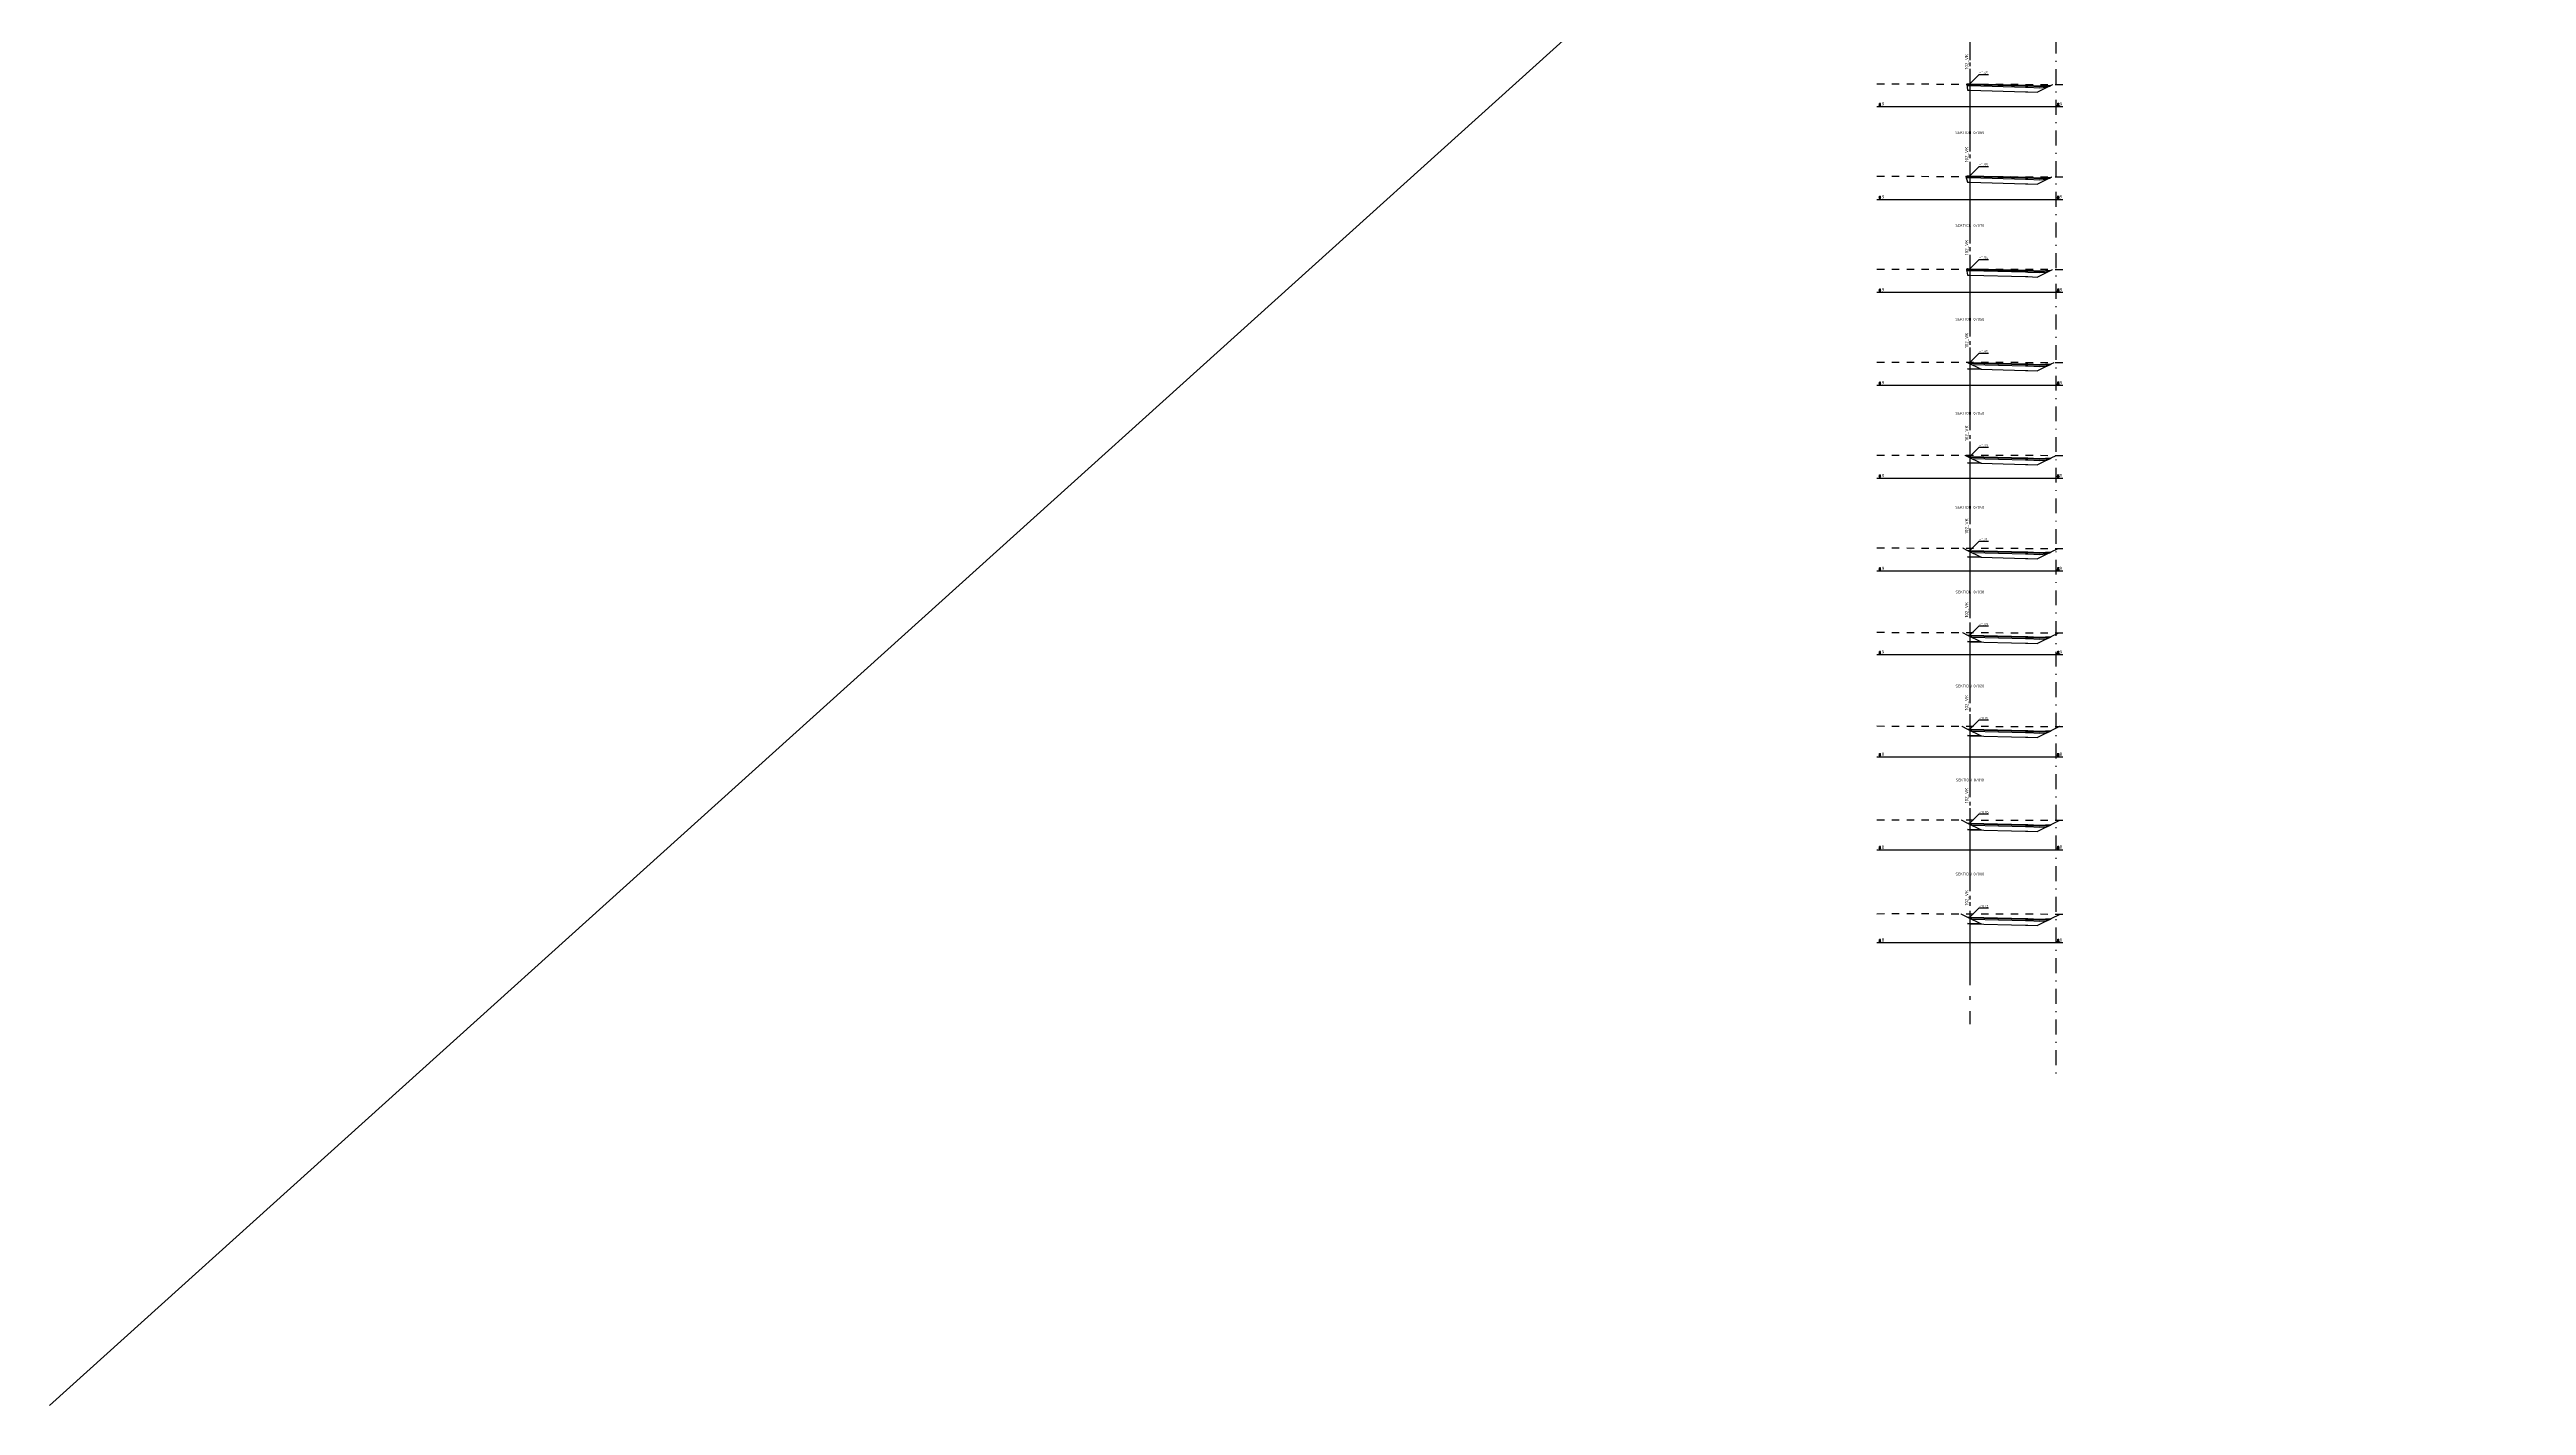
# Model space of a CAD drawing. Header units: metres. Extents: x 117388 to 123031, y 6148214 to 6150604.
# Drawn here: x 117494.4 to 117761, y 6149401.9 to 6149547.9 of the extents above; entities that cross this region are included whole.
import ezdxf
from ezdxf.enums import TextEntityAlignment as Align

# ---------------------------------------------------------------- set-up
doc = ezdxf.new("R2010")
doc.units = ezdxf.units.M
doc.header["$LTSCALE"] = 0.4
for name, pattern in [('AA_DASHED_2', [4, 2, -2]), ('CENTRUMLINJE', [27, 20, -3, 1, -3]), ('DASHDOT', [8, 4, -2, 0, -2])]:
    doc.linetypes.add(name, pattern=pattern)
for name, color, linetype in [('05_FASTIGHGR', 7, 'DASHDOT'), ('M-312A', 3, 'CONTINUOUS'), ('M-37-CL', 1, 'CENTRUMLINJE'), ('M-37-CL_Txt', 1, 'CONTINUOUS'), ('M-37-Mark', 9, 'AA_DASHED_2'), ('M-37-OB_B1', 4, 'CONTINUOUS'), ('M-37-OB_B2', 4, 'CONTINUOUS'), ('M-37-OB_Bi1', 4, 'CONTINUOUS'), ('M-37-OB_Bi2', 4, 'CONTINUOUS'), ('M-37-OB_F1', 4, 'CONTINUOUS'), ('M-37-OB_F2', 4, 'CONTINUOUS'), ('M-37-Profilhojd', 3, 'CONTINUOUS'), ('M-37-Refhojd_Lin', 1, 'CONTINUOUS'), ('M-37-Refhojd_Txt', 1, 'CONTINUOUS'), ('M-37-SektNr', 3, 'CONTINUOUS'), ('M-37-Vag-Overyta', 3, 'CONTINUOUS'), ('M-37-Vag-Slitlager', 4, 'CONTINUOUS'), ('Road_LayerForCsGenerator', 7, 'CONTINUOUS'), ('T19202X', 7, 'CONTINUOUS')]:
    doc.layers.add(name, color=color, linetype=linetype)
doc.layers.add('Non-PlotDot', color=7, linetype='CONTINUOUS', plot=False)
doc.styles.add('P_ISO_25', font='ISO', dxfattribs={"height": 2.5})
doc.styles.add('P_ISO_30', font='ISO', dxfattribs={"height": 3})

msp = doc.modelspace()

# ---------------------------------------------------------------- linework, layer by layer
at = {"layer": '05_FASTIGHGR'}
msp.add_line((117710.367, 6149816.348), (117710.367, 6149437.147), dxfattribs=at)
at = {"layer": 'M-312A', "flags": 128}
msp.add_lwpolyline([(118133.929, 6149978.568), (117494.355, 6149401.904)], dxfattribs=at)
at = {"layer": 'M-37-CL'}
for p, q in [((117701.117, 6149565.53), (117701.117, 6149542.53)), ((117701.117, 6149555.68), (117701.117, 6149532.68)), ((117701.117, 6149545.778), (117701.117, 6149522.778)), ((117701.117, 6149535.776), (117701.117, 6149512.776)), ((117701.117, 6149525.68), (117701.117, 6149502.68)), ((117701.117, 6149515.56), (117701.117, 6149492.56)), ((117701.117, 6149505.441), (117701.117, 6149482.441)), ((117701.117, 6149496.322), (117701.117, 6149473.322)), ((117701.117, 6149486.203), (117701.117, 6149463.203)), ((117701.117, 6149476.083), (117701.117, 6149453.083)), ((117701.117, 6149465.964), (117701.117, 6149442.964))]:
    msp.add_line(p, q, dxfattribs=at)
at = {"layer": 'M-37-Mark', "flags": 128}
for points in [[(117691.117, 6149544.18), (117701.117, 6149544.143), (117711.117, 6149544.106)], [(117691.117, 6149534.234), (117691.992, 6149534.234), (117701.117, 6149534.2), (117711.032, 6149534.164), (117711.117, 6149534.163)], [(117691.117, 6149524.222), (117701.117, 6149524.223), (117707.967, 6149524.223), (117708.942, 6149524.221), (117710.438, 6149524.196), (117711.117, 6149524.186)], [(117691.117, 6149514.215), (117700.923, 6149514.211), (117701.117, 6149514.211), (117711.117, 6149514.184)], [(117691.117, 6149504.215), (117701.117, 6149504.204), (117703.428, 6149504.201), (117711.117, 6149504.178)], [(117691.117, 6149494.214), (117693.306, 6149494.212), (117701.117, 6149494.189), (117708.466, 6149494.167), (117711.117, 6149494.159)], [(117691.117, 6149485.133), (117701.117, 6149485.104), (117702.275, 6149485.1), (117711.117, 6149485.073)], [(117691.117, 6149475.048), (117696.084, 6149475.033), (117701.117, 6149475.018), (117711.117, 6149474.987)], [(117691.117, 6149464.962), (117701.117, 6149464.931), (117711.117, 6149464.9)], [(117691.117, 6149454.837), (117692.743, 6149454.859), (117701.117, 6149454.833), (117710.863, 6149454.803), (117711.117, 6149454.806)]]:
    msp.add_lwpolyline(points, dxfattribs=at)
at = {"layer": 'M-37-OB_B1', "flags": 128}
for points in [[(117700.782, 6149544.144), (117700.786, 6149544.113), (117700.867, 6149544.111), (117701.117, 6149544.105), (117707.117, 6149543.955), (117707.367, 6149543.949), (117708.617, 6149543.886), (117709.7, 6149543.941), (117709.867, 6149544.024)], [(117700.724, 6149534.213), (117700.867, 6149534.209), (117701.117, 6149534.203), (117707.117, 6149534.053), (117707.367, 6149534.047), (117708.617, 6149533.984), (117709.7, 6149534.039), (117709.867, 6149534.122)], [(117700.748, 6149524.223), (117700.75, 6149524.21), (117700.867, 6149524.207), (117701.117, 6149524.201), (117707.117, 6149524.051), (117707.367, 6149524.045), (117708.617, 6149523.982), (117709.7, 6149524.037), (117709.867, 6149524.12)], [(117700.867, 6149514.186), (117701.025, 6149514.107), (117701.117, 6149514.105), (117707.117, 6149513.955), (117707.367, 6149513.948), (117708.617, 6149513.886), (117709.7, 6149513.94), (117709.867, 6149514.023)], [(117700.867, 6149504.067), (117701.025, 6149503.988), (117701.117, 6149503.985), (117707.117, 6149503.835), (117707.367, 6149503.829), (117708.617, 6149503.767), (117709.7, 6149503.821), (117709.867, 6149503.904)], [(117700.867, 6149493.947), (117701.025, 6149493.868), (117701.117, 6149493.866), (117707.117, 6149493.716), (117707.367, 6149493.71), (117708.617, 6149493.647), (117709.7, 6149493.702), (117709.867, 6149493.785)], [(117700.867, 6149484.828), (117701.025, 6149484.749), (117701.117, 6149484.747), (117707.117, 6149484.597), (117707.367, 6149484.591), (117708.617, 6149484.528), (117709.7, 6149484.582), (117709.867, 6149484.666)], [(117700.867, 6149474.709), (117701.025, 6149474.63), (117701.117, 6149474.628), (117707.117, 6149474.478), (117707.367, 6149474.471), (117708.617, 6149474.409), (117709.7, 6149474.463), (117709.867, 6149474.546)], [(117700.867, 6149464.59), (117701.025, 6149464.511), (117701.117, 6149464.508), (117707.117, 6149464.358), (117707.367, 6149464.352), (117708.617, 6149464.29), (117709.7, 6149464.344), (117709.867, 6149464.427)], [(117700.867, 6149454.47), (117701.025, 6149454.391), (117701.117, 6149454.389), (117707.117, 6149454.239), (117707.367, 6149454.233), (117708.617, 6149454.17), (117709.7, 6149454.224), (117709.867, 6149454.308)]]:
    msp.add_lwpolyline(points, dxfattribs=at)
at = {"layer": 'M-37-OB_B2', "flags": 128}
for points in [[(117700.782, 6149544.144), (117700.802, 6149543.988), (117700.867, 6149543.986), (117701.117, 6149543.98), (117707.117, 6149543.83), (117707.367, 6149543.824), (117708.617, 6149543.761), (117709.422, 6149543.802), (117709.867, 6149544.024)], [(117700.701, 6149534.201), (117700.731, 6149534.088), (117700.867, 6149534.084), (117701.117, 6149534.078), (117707.117, 6149533.928), (117707.367, 6149533.922), (117708.617, 6149533.859), (117709.422, 6149533.9), (117709.867, 6149534.122)], [(117700.748, 6149524.223), (117700.773, 6149524.085), (117700.867, 6149524.082), (117701.117, 6149524.076), (117707.117, 6149523.926), (117707.367, 6149523.92), (117708.617, 6149523.857), (117709.422, 6149523.898), (117709.867, 6149524.12)], [(117700.867, 6149514.186), (117701.288, 6149513.975), (117707.117, 6149513.83), (117707.367, 6149513.823), (117708.617, 6149513.761), (117709.422, 6149513.801), (117709.867, 6149514.023)], [(117700.867, 6149504.067), (117701.288, 6149503.856), (117707.117, 6149503.71), (117707.367, 6149503.704), (117708.617, 6149503.642), (117709.422, 6149503.682), (117709.867, 6149503.904)], [(117700.867, 6149493.947), (117701.288, 6149493.737), (117707.117, 6149493.591), (117707.367, 6149493.585), (117708.617, 6149493.522), (117709.422, 6149493.563), (117709.867, 6149493.785)], [(117700.867, 6149484.828), (117701.288, 6149484.618), (117707.117, 6149484.472), (117707.367, 6149484.466), (117708.617, 6149484.403), (117709.422, 6149484.443), (117709.867, 6149484.666)], [(117700.867, 6149474.709), (117701.288, 6149474.498), (117707.117, 6149474.353), (117707.367, 6149474.346), (117708.617, 6149474.284), (117709.422, 6149474.324), (117709.867, 6149474.546)], [(117700.867, 6149464.59), (117701.288, 6149464.379), (117707.117, 6149464.233), (117707.367, 6149464.227), (117708.617, 6149464.165), (117709.422, 6149464.205), (117709.867, 6149464.427)], [(117700.867, 6149454.47), (117701.288, 6149454.26), (117707.117, 6149454.114), (117707.367, 6149454.108), (117708.617, 6149454.045), (117709.422, 6149454.086), (117709.867, 6149454.308)]]:
    msp.add_lwpolyline(points, dxfattribs=at)
at = {"layer": 'M-37-OB_Bi1', "flags": 128}
for points in [[(117701.117, 6149544.18), (117701.117, 6149544.105), (117707.117, 6149543.955), (117707.117, 6149544.03), (117707.367, 6149544.024), (117708.617, 6149543.961), (117709.867, 6149544.024)], [(117701.117, 6149534.278), (117701.117, 6149534.203), (117707.117, 6149534.053), (117707.117, 6149534.128), (117707.367, 6149534.122), (117708.617, 6149534.059), (117709.867, 6149534.122)], [(117701.117, 6149524.276), (117701.117, 6149524.201), (117707.117, 6149524.051), (117707.117, 6149524.126), (117707.367, 6149524.12), (117708.617, 6149524.057), (117709.867, 6149524.12)], [(117701.117, 6149514.18), (117701.117, 6149514.105), (117707.117, 6149513.955), (117707.117, 6149514.03), (117707.367, 6149514.023), (117708.617, 6149513.961), (117709.867, 6149514.023)], [(117701.117, 6149504.06), (117701.117, 6149503.985), (117707.117, 6149503.835), (117707.117, 6149503.91), (117707.367, 6149503.904), (117708.617, 6149503.842), (117709.867, 6149503.904)], [(117701.117, 6149493.941), (117701.117, 6149493.866), (117707.117, 6149493.716), (117707.117, 6149493.791), (117707.367, 6149493.785), (117708.617, 6149493.722), (117709.867, 6149493.785)], [(117701.117, 6149484.822), (117701.117, 6149484.747), (117707.117, 6149484.597), (117707.117, 6149484.672), (117707.367, 6149484.666), (117708.617, 6149484.603), (117709.867, 6149484.666)], [(117701.117, 6149474.703), (117701.117, 6149474.628), (117707.117, 6149474.478), (117707.117, 6149474.553), (117707.367, 6149474.546), (117708.617, 6149474.484), (117709.867, 6149474.546)], [(117701.117, 6149464.583), (117701.117, 6149464.508), (117707.117, 6149464.358), (117707.117, 6149464.433), (117707.367, 6149464.427), (117708.617, 6149464.365), (117709.867, 6149464.427)], [(117701.117, 6149454.464), (117701.117, 6149454.389), (117707.117, 6149454.239), (117707.117, 6149454.314), (117707.367, 6149454.308), (117708.617, 6149454.245), (117709.867, 6149454.308)]]:
    msp.add_lwpolyline(points, dxfattribs=at)
at = {"layer": 'M-37-OB_Bi2', "flags": 128}
for points in [[(117701.117, 6149544.18), (117701.117, 6149544.105), (117707.117, 6149543.955), (117707.117, 6149544.03), (117707.367, 6149544.024), (117708.617, 6149543.961), (117709.867, 6149544.024)], [(117701.117, 6149534.278), (117701.117, 6149534.203), (117707.117, 6149534.053), (117707.117, 6149534.128), (117707.367, 6149534.122), (117708.617, 6149534.059), (117709.867, 6149534.122)], [(117701.117, 6149524.276), (117701.117, 6149524.201), (117707.117, 6149524.051), (117707.117, 6149524.126), (117707.367, 6149524.12), (117708.617, 6149524.057), (117709.867, 6149524.12)], [(117701.117, 6149514.18), (117701.117, 6149514.105), (117707.117, 6149513.955), (117707.117, 6149514.03), (117707.367, 6149514.023), (117708.617, 6149513.961), (117709.867, 6149514.023)], [(117701.117, 6149504.06), (117701.117, 6149503.985), (117707.117, 6149503.835), (117707.117, 6149503.91), (117707.367, 6149503.904), (117708.617, 6149503.842), (117709.867, 6149503.904)], [(117701.117, 6149493.941), (117701.117, 6149493.866), (117707.117, 6149493.716), (117707.117, 6149493.791), (117707.367, 6149493.785), (117708.617, 6149493.722), (117709.867, 6149493.785)], [(117701.117, 6149484.822), (117701.117, 6149484.747), (117707.117, 6149484.597), (117707.117, 6149484.672), (117707.367, 6149484.666), (117708.617, 6149484.603), (117709.867, 6149484.666)], [(117701.117, 6149474.703), (117701.117, 6149474.628), (117707.117, 6149474.478), (117707.117, 6149474.553), (117707.367, 6149474.546), (117708.617, 6149474.484), (117709.867, 6149474.546)], [(117701.117, 6149464.583), (117701.117, 6149464.508), (117707.117, 6149464.358), (117707.117, 6149464.433), (117707.367, 6149464.427), (117708.617, 6149464.365), (117709.867, 6149464.427)], [(117701.117, 6149454.464), (117701.117, 6149454.389), (117707.117, 6149454.239), (117707.117, 6149454.314), (117707.367, 6149454.308), (117708.617, 6149454.245), (117709.867, 6149454.308)]]:
    msp.add_lwpolyline(points, dxfattribs=at)
at = {"layer": 'M-37-OB_F1', "flags": 128}
for points in [[(117700.782, 6149544.144), (117700.867, 6149543.486), (117701.117, 6149543.48), (117707.117, 6149543.33), (117707.367, 6149543.324), (117708.367, 6149543.274), (117709.867, 6149544.024)], [(117700.701, 6149534.201), (117700.867, 6149533.584), (117701.117, 6149533.578), (117707.117, 6149533.428), (117707.367, 6149533.422), (117708.367, 6149533.372), (117709.867, 6149534.122)], [(117700.748, 6149524.223), (117700.867, 6149523.582), (117701.117, 6149523.576), (117707.117, 6149523.426), (117707.367, 6149523.42), (117708.367, 6149523.37), (117709.867, 6149524.12)], [(117700.867, 6149514.186), (117702.34, 6149513.449), (117700.867, 6149513.486), (117701.117, 6149513.48), (117707.117, 6149513.33), (117707.367, 6149513.323), (117708.367, 6149513.273), (117709.867, 6149514.023)], [(117700.867, 6149504.067), (117702.34, 6149503.33), (117700.867, 6149503.367), (117701.117, 6149503.36), (117707.117, 6149503.21), (117707.367, 6149503.204), (117708.367, 6149503.154), (117709.867, 6149503.904)], [(117700.867, 6149493.947), (117702.34, 6149493.211), (117700.867, 6149493.247), (117701.117, 6149493.241), (117707.117, 6149493.091), (117707.367, 6149493.085), (117708.367, 6149493.035), (117709.867, 6149493.785)], [(117700.867, 6149484.828), (117702.34, 6149484.091), (117700.867, 6149484.128), (117701.117, 6149484.122), (117707.117, 6149483.972), (117707.367, 6149483.966), (117708.367, 6149483.916), (117709.867, 6149484.666)], [(117700.867, 6149474.709), (117702.34, 6149473.972), (117700.867, 6149474.009), (117701.117, 6149474.003), (117707.117, 6149473.853), (117707.367, 6149473.846), (117708.367, 6149473.796), (117709.867, 6149474.546)], [(117700.867, 6149464.59), (117702.34, 6149463.853), (117700.867, 6149463.89), (117701.117, 6149463.883), (117707.117, 6149463.733), (117707.367, 6149463.727), (117708.367, 6149463.677), (117709.867, 6149464.427)], [(117700.867, 6149454.47), (117702.34, 6149453.733), (117700.867, 6149453.77), (117701.117, 6149453.764), (117707.117, 6149453.614), (117707.367, 6149453.608), (117708.367, 6149453.558), (117709.867, 6149454.308)]]:
    msp.add_lwpolyline(points, dxfattribs=at)
at = {"layer": 'M-37-OB_F2', "flags": 128}
for points in [[(117700.782, 6149544.144), (117700.867, 6149543.486), (117701.117, 6149543.48), (117707.117, 6149543.33), (117707.367, 6149543.324), (117708.367, 6149543.274), (117709.867, 6149544.024)], [(117700.701, 6149534.201), (117700.867, 6149533.584), (117701.117, 6149533.578), (117707.117, 6149533.428), (117707.367, 6149533.422), (117708.367, 6149533.372), (117709.867, 6149534.122)], [(117700.748, 6149524.223), (117700.867, 6149523.582), (117701.117, 6149523.576), (117707.117, 6149523.426), (117707.367, 6149523.42), (117708.367, 6149523.37), (117709.867, 6149524.12)], [(117700.867, 6149514.186), (117702.34, 6149513.449), (117700.867, 6149513.486), (117701.117, 6149513.48), (117707.117, 6149513.33), (117707.367, 6149513.323), (117708.367, 6149513.273), (117709.867, 6149514.023)], [(117700.867, 6149504.067), (117702.34, 6149503.33), (117700.867, 6149503.367), (117701.117, 6149503.36), (117707.117, 6149503.21), (117707.367, 6149503.204), (117708.367, 6149503.154), (117709.867, 6149503.904)], [(117700.867, 6149493.947), (117702.34, 6149493.211), (117700.867, 6149493.247), (117701.117, 6149493.241), (117707.117, 6149493.091), (117707.367, 6149493.085), (117708.367, 6149493.035), (117709.867, 6149493.785)], [(117700.867, 6149484.828), (117702.34, 6149484.091), (117700.867, 6149484.128), (117701.117, 6149484.122), (117707.117, 6149483.972), (117707.367, 6149483.966), (117708.367, 6149483.916), (117709.867, 6149484.666)], [(117700.867, 6149474.709), (117702.34, 6149473.972), (117700.867, 6149474.009), (117701.117, 6149474.003), (117707.117, 6149473.853), (117707.367, 6149473.846), (117708.367, 6149473.796), (117709.867, 6149474.546)], [(117700.867, 6149464.59), (117702.34, 6149463.853), (117700.867, 6149463.89), (117701.117, 6149463.883), (117707.117, 6149463.733), (117707.367, 6149463.727), (117708.367, 6149463.677), (117709.867, 6149464.427)], [(117700.867, 6149454.47), (117702.34, 6149453.733), (117700.867, 6149453.77), (117701.117, 6149453.764), (117707.117, 6149453.614), (117707.367, 6149453.608), (117708.367, 6149453.558), (117709.867, 6149454.308)]]:
    msp.add_lwpolyline(points, dxfattribs=at)
at = {"layer": 'M-37-Profilhojd', "color": 1}
for points in [[(117701.117, 6149544.18), (117702.117, 6149545.18), (117703.117, 6149545.18)], [(117701.117, 6149534.278), (117702.117, 6149535.278), (117703.117, 6149535.278)], [(117701.117, 6149524.276), (117702.117, 6149525.276), (117703.117, 6149525.276)], [(117701.117, 6149514.18), (117702.117, 6149515.18), (117703.117, 6149515.18)], [(117701.117, 6149504.06), (117702.117, 6149505.06), (117703.117, 6149505.06)], [(117701.117, 6149493.941), (117702.117, 6149494.941), (117703.117, 6149494.941)], [(117701.117, 6149484.822), (117702.117, 6149485.822), (117703.117, 6149485.822)], [(117701.117, 6149474.703), (117702.117, 6149475.703), (117703.117, 6149475.703)], [(117701.117, 6149464.583), (117702.117, 6149465.583), (117703.117, 6149465.583)], [(117701.117, 6149454.464), (117702.117, 6149455.464), (117703.117, 6149455.464)]]:
    msp.add_lwpolyline(points, dxfattribs=at)
at = {"layer": 'M-37-Refhojd_Lin'}
for p, q in [((117691.117, 6149541.733), (117711.117, 6149541.733)), ((117691.317, 6149542.033), (117691.517, 6149542.033)), ((117710.717, 6149542.033), (117710.517, 6149542.033)), ((117691.117, 6149531.733), (117711.117, 6149531.733)), ((117691.317, 6149532.033), (117691.517, 6149532.033)), ((117710.717, 6149532.033), (117710.517, 6149532.033)), ((117691.117, 6149521.733), (117711.117, 6149521.733)), ((117691.317, 6149522.033), (117691.517, 6149522.033)), ((117710.717, 6149522.033), (117710.517, 6149522.033)), ((117691.117, 6149511.733), (117711.117, 6149511.733)), ((117691.317, 6149512.033), (117691.517, 6149512.033)), ((117710.717, 6149512.033), (117710.517, 6149512.033)), ((117691.117, 6149501.733), (117711.117, 6149501.733)), ((117691.317, 6149502.033), (117691.517, 6149502.033)), ((117710.717, 6149502.033), (117710.517, 6149502.033)), ((117691.117, 6149491.733), (117711.117, 6149491.733)), ((117691.317, 6149492.033), (117691.517, 6149492.033)), ((117710.717, 6149492.033), (117710.517, 6149492.033)), ((117691.117, 6149482.733), (117711.117, 6149482.733)), ((117691.317, 6149483.033), (117691.517, 6149483.033)), ((117710.717, 6149483.033), (117710.517, 6149483.033)), ((117691.117, 6149471.733), (117711.117, 6149471.733)), ((117691.317, 6149472.033), (117691.517, 6149472.033)), ((117710.717, 6149472.033), (117710.517, 6149472.033)), ((117691.117, 6149461.733), (117711.117, 6149461.733)), ((117691.317, 6149462.033), (117691.517, 6149462.033)), ((117710.717, 6149462.033), (117710.517, 6149462.033)), ((117691.117, 6149451.733), (117711.117, 6149451.733)), ((117691.317, 6149452.033), (117691.517, 6149452.033)), ((117710.717, 6149452.033), (117710.517, 6149452.033))]:
    msp.add_line(p, q, dxfattribs=at)
for points in [[(117691.417, 6149542.133), (117691.417, 6149541.933), (117691.317, 6149541.933), (117691.417, 6149541.733), (117691.517, 6149541.933), (117691.417, 6149541.933)], [(117710.617, 6149542.133), (117710.617, 6149541.933), (117710.717, 6149541.933), (117710.617, 6149541.733), (117710.517, 6149541.933), (117710.617, 6149541.933)], [(117691.417, 6149532.133), (117691.417, 6149531.933), (117691.317, 6149531.933), (117691.417, 6149531.733), (117691.517, 6149531.933), (117691.417, 6149531.933)], [(117710.617, 6149532.133), (117710.617, 6149531.933), (117710.717, 6149531.933), (117710.617, 6149531.733), (117710.517, 6149531.933), (117710.617, 6149531.933)], [(117691.417, 6149522.133), (117691.417, 6149521.933), (117691.317, 6149521.933), (117691.417, 6149521.733), (117691.517, 6149521.933), (117691.417, 6149521.933)], [(117710.617, 6149522.133), (117710.617, 6149521.933), (117710.717, 6149521.933), (117710.617, 6149521.733), (117710.517, 6149521.933), (117710.617, 6149521.933)], [(117691.417, 6149512.133), (117691.417, 6149511.933), (117691.317, 6149511.933), (117691.417, 6149511.733), (117691.517, 6149511.933), (117691.417, 6149511.933)], [(117710.617, 6149512.133), (117710.617, 6149511.933), (117710.717, 6149511.933), (117710.617, 6149511.733), (117710.517, 6149511.933), (117710.617, 6149511.933)], [(117691.417, 6149502.133), (117691.417, 6149501.933), (117691.317, 6149501.933), (117691.417, 6149501.733), (117691.517, 6149501.933), (117691.417, 6149501.933)], [(117710.617, 6149502.133), (117710.617, 6149501.933), (117710.717, 6149501.933), (117710.617, 6149501.733), (117710.517, 6149501.933), (117710.617, 6149501.933)], [(117691.417, 6149492.133), (117691.417, 6149491.933), (117691.317, 6149491.933), (117691.417, 6149491.733), (117691.517, 6149491.933), (117691.417, 6149491.933)], [(117710.617, 6149492.133), (117710.617, 6149491.933), (117710.717, 6149491.933), (117710.617, 6149491.733), (117710.517, 6149491.933), (117710.617, 6149491.933)], [(117691.417, 6149483.133), (117691.417, 6149482.933), (117691.317, 6149482.933), (117691.417, 6149482.733), (117691.517, 6149482.933), (117691.417, 6149482.933)], [(117710.617, 6149483.133), (117710.617, 6149482.933), (117710.717, 6149482.933), (117710.617, 6149482.733), (117710.517, 6149482.933), (117710.617, 6149482.933)], [(117691.417, 6149472.133), (117691.417, 6149471.933), (117691.317, 6149471.933), (117691.417, 6149471.733), (117691.517, 6149471.933), (117691.417, 6149471.933)], [(117710.617, 6149472.133), (117710.617, 6149471.933), (117710.717, 6149471.933), (117710.617, 6149471.733), (117710.517, 6149471.933), (117710.617, 6149471.933)], [(117691.417, 6149462.133), (117691.417, 6149461.933), (117691.317, 6149461.933), (117691.417, 6149461.733), (117691.517, 6149461.933), (117691.417, 6149461.933)], [(117710.617, 6149462.133), (117710.617, 6149461.933), (117710.717, 6149461.933), (117710.617, 6149461.733), (117710.517, 6149461.933), (117710.617, 6149461.933)], [(117691.417, 6149452.133), (117691.417, 6149451.933), (117691.317, 6149451.933), (117691.417, 6149451.733), (117691.517, 6149451.933), (117691.417, 6149451.933)], [(117710.617, 6149452.133), (117710.617, 6149451.933), (117710.717, 6149451.933), (117710.617, 6149451.733), (117710.517, 6149451.933), (117710.617, 6149451.933)]]:
    msp.add_lwpolyline(points, dxfattribs=at)
at = {"layer": 'M-37-Vag-Overyta', "flags": 128}
for points in [[(117700.782, 6149544.144), (117700.867, 6149544.186), (117701.117, 6149544.18), (117707.117, 6149544.03), (117707.367, 6149544.024), (117708.617, 6149543.961), (117709.867, 6149544.024), (117710.039, 6149544.11)], [(117700.701, 6149534.201), (117700.867, 6149534.284), (117701.117, 6149534.278), (117707.117, 6149534.128), (117707.367, 6149534.122), (117708.617, 6149534.059), (117709.867, 6149534.122), (117709.959, 6149534.168)], [(117700.748, 6149524.223), (117700.867, 6149524.282), (117701.117, 6149524.276), (117707.117, 6149524.126), (117707.367, 6149524.12), (117708.617, 6149524.057), (117709.867, 6149524.12), (117710.032, 6149524.203)], [(117700.817, 6149514.211), (117700.867, 6149514.186), (117701.117, 6149514.18), (117707.117, 6149514.03), (117707.367, 6149514.023), (117708.617, 6149513.961), (117709.867, 6149514.023), (117710.193, 6149514.186)], [(117700.591, 6149504.205), (117700.867, 6149504.067), (117701.117, 6149504.06), (117707.117, 6149503.91), (117707.367, 6149503.904), (117708.617, 6149503.842), (117709.867, 6149503.904), (117710.419, 6149504.18)], [(117700.379, 6149494.191), (117700.867, 6149493.947), (117701.117, 6149493.941), (117707.117, 6149493.791), (117707.367, 6149493.785), (117708.617, 6149493.722), (117709.867, 6149493.785), (117710.618, 6149494.16)], [(117700.31, 6149485.106), (117700.867, 6149484.828), (117701.117, 6149484.822), (117707.117, 6149484.672), (117707.367, 6149484.666), (117708.617, 6149484.603), (117709.867, 6149484.666), (117710.684, 6149485.074)], [(117700.243, 6149475.021), (117700.867, 6149474.709), (117701.117, 6149474.703), (117707.117, 6149474.553), (117707.367, 6149474.546), (117708.617, 6149474.484), (117709.867, 6149474.546), (117710.75, 6149474.988)], [(117700.178, 6149464.934), (117700.867, 6149464.59), (117701.117, 6149464.583), (117707.117, 6149464.433), (117707.367, 6149464.427), (117708.617, 6149464.365), (117709.867, 6149464.427), (117710.815, 6149464.901)], [(117700.135, 6149454.836), (117700.867, 6149454.47), (117701.117, 6149454.464), (117707.117, 6149454.314), (117707.367, 6149454.308), (117708.617, 6149454.245), (117709.867, 6149454.308), (117710.857, 6149454.803)]]:
    msp.add_lwpolyline(points, dxfattribs=at)
at = {"layer": 'M-37-Vag-Slitlager', "flags": 128}
for points in [[(117701.117, 6149544.18), (117701.117, 6149544.155), (117707.117, 6149544.005), (117707.117, 6149544.03), (117707.367, 6149544.024), (117708.617, 6149543.961), (117709.867, 6149544.024)], [(117701.117, 6149534.278), (117701.117, 6149534.253), (117707.117, 6149534.103), (117707.117, 6149534.128), (117707.367, 6149534.122), (117708.617, 6149534.059), (117709.867, 6149534.122)], [(117701.117, 6149524.276), (117701.117, 6149524.251), (117707.117, 6149524.101), (117707.117, 6149524.126), (117707.367, 6149524.12), (117708.617, 6149524.057), (117709.867, 6149524.12)], [(117701.117, 6149514.18), (117701.117, 6149514.155), (117707.117, 6149514.005), (117707.117, 6149514.03), (117707.367, 6149514.023), (117708.617, 6149513.961), (117709.867, 6149514.023)], [(117701.117, 6149504.06), (117701.117, 6149504.035), (117707.117, 6149503.885), (117707.117, 6149503.91), (117707.367, 6149503.904), (117708.617, 6149503.842), (117709.867, 6149503.904)], [(117701.117, 6149493.941), (117701.117, 6149493.916), (117707.117, 6149493.766), (117707.117, 6149493.791), (117707.367, 6149493.785), (117708.617, 6149493.722), (117709.867, 6149493.785)], [(117701.117, 6149484.822), (117701.117, 6149484.797), (117707.117, 6149484.647), (117707.117, 6149484.672), (117707.367, 6149484.666), (117708.617, 6149484.603), (117709.867, 6149484.666)], [(117701.117, 6149474.703), (117701.117, 6149474.678), (117707.117, 6149474.528), (117707.117, 6149474.553), (117707.367, 6149474.546), (117708.617, 6149474.484), (117709.867, 6149474.546)], [(117701.117, 6149464.583), (117701.117, 6149464.558), (117707.117, 6149464.408), (117707.117, 6149464.433), (117707.367, 6149464.427), (117708.617, 6149464.365), (117709.867, 6149464.427)], [(117701.117, 6149454.464), (117701.117, 6149454.439), (117707.117, 6149454.289), (117707.117, 6149454.314), (117707.367, 6149454.308), (117708.617, 6149454.245), (117709.867, 6149454.308)]]:
    msp.add_lwpolyline(points, dxfattribs=at)
at = {"layer": 'Non-PlotDot'}
for centre in [(117700.782, 6149544.144), (117700.867, 6149544.186), (117701.117, 6149544.18), (117707.117, 6149544.03), (117707.367, 6149544.024), (117708.617, 6149543.961), (117709.867, 6149544.024), (117710.039, 6149544.11), (117700.701, 6149534.201), (117700.867, 6149534.284), (117701.117, 6149534.278), (117707.117, 6149534.128), (117707.367, 6149534.122), (117708.617, 6149534.059), (117709.867, 6149534.122), (117709.959, 6149534.168), (117700.867, 6149524.282), (117701.117, 6149524.276), (117700.748, 6149524.223), (117707.117, 6149524.126), (117707.367, 6149524.12), (117708.617, 6149524.057), (117709.867, 6149524.12), (117710.032, 6149524.203), (117700.817, 6149514.211), (117700.867, 6149514.186), (117701.117, 6149514.18), (117707.117, 6149514.03), (117707.367, 6149514.023), (117708.617, 6149513.961), (117709.867, 6149514.023), (117710.193, 6149514.186), (117700.591, 6149504.205), (117700.867, 6149504.067), (117701.117, 6149504.06), (117707.117, 6149503.91), (117707.367, 6149503.904), (117708.617, 6149503.842), (117709.867, 6149503.904), (117710.419, 6149504.18), (117700.379, 6149494.191), (117700.867, 6149493.947), (117701.117, 6149493.941), (117707.117, 6149493.791), (117707.367, 6149493.785), (117708.617, 6149493.722), (117709.867, 6149493.785), (117710.618, 6149494.16), (117700.31, 6149485.106), (117700.867, 6149484.828), (117701.117, 6149484.822), (117707.117, 6149484.672), (117707.367, 6149484.666), (117708.617, 6149484.603), (117709.867, 6149484.666), (117710.684, 6149485.074), (117700.243, 6149475.021), (117700.867, 6149474.709), (117701.117, 6149474.703), (117707.117, 6149474.553), (117707.367, 6149474.546), (117708.617, 6149474.484), (117709.867, 6149474.546), (117710.75, 6149474.988), (117700.178, 6149464.934), (117700.867, 6149464.59), (117701.117, 6149464.583), (117707.117, 6149464.433), (117707.367, 6149464.427), (117708.617, 6149464.365), (117709.867, 6149464.427), (117710.815, 6149464.901), (117700.135, 6149454.836), (117700.867, 6149454.47), (117701.117, 6149454.464), (117707.117, 6149454.314), (117707.367, 6149454.308), (117708.617, 6149454.245), (117709.867, 6149454.308), (117710.857, 6149454.803)]:
    msp.add_circle(centre, 0.001, dxfattribs=at)
at = {"layer": 'Road_LayerForCsGenerator'}
for centre in [(117701.117, 6149542.733), (117701.117, 6149532.733), (117701.117, 6149522.733), (117701.117, 6149512.733), (117701.117, 6149502.733), (117701.117, 6149492.733), (117701.117, 6149482.733), (117701.117, 6149472.733), (117701.117, 6149462.733), (117701.117, 6149452.733)]:
    msp.add_circle(centre, 0.001, dxfattribs=at)
at = {"layer": 'T19202X', "color": 7}
for centre in [(117701.117, 6149542.733), (117701.117, 6149532.733), (117701.117, 6149522.733), (117701.117, 6149512.733), (117701.117, 6149502.733), (117701.117, 6149492.733), (117701.117, 6149482.733), (117701.117, 6149472.733), (117701.117, 6149462.733), (117701.117, 6149452.733)]:
    msp.add_circle(centre, 0.001, dxfattribs=at)

# ---------------------------------------------------------------- texts
at = {"layer": 'M-37-CL_Txt', "style": 'P_ISO_30'}
for p in [(117700.767, 6149545.733), (117700.767, 6149535.733), (117700.767, 6149525.733), (117700.767, 6149515.733), (117700.767, 6149505.733), (117700.767, 6149495.733), (117700.767, 6149486.733), (117700.767, 6149476.733), (117700.767, 6149466.733), (117700.767, 6149455.733)]:
    msp.add_text('102_VK', height=0.35, rotation=90.01167, dxfattribs=at).set_placement(p, align=Align.MIDDLE_LEFT)
at = {"layer": 'M-37-Profilhojd', "style": 'P_ISO_25'}
for s, p in [('+11.45', (117702.117, 6149545.258)), ('+11.55', (117702.117, 6149535.356)), ('+11.54', (117702.117, 6149525.354)), ('+11.45', (117702.117, 6149515.258)), ('+11.33', (117702.117, 6149505.138)), ('+11.21', (117702.117, 6149495.019)), ('+11.09', (117702.117, 6149485.9)), ('+10.97', (117702.117, 6149475.781)), ('+10.85', (117702.117, 6149465.661)), ('+10.73', (117702.117, 6149455.542))]:
    msp.add_text(s, height=0.25, dxfattribs=at).set_placement(p)
at = {"layer": 'M-37-Refhojd_Lin', "style": 'P_ISO_25'}
for s, p in [('9', (117710.767, 6149541.733)), ('9', (117710.767, 6149531.733)), ('9', (117710.767, 6149521.733)), ('9', (117710.767, 6149511.733)), ('9', (117710.767, 6149501.733)), ('9', (117710.767, 6149491.733)), ('9', (117710.767, 6149482.733)), ('8', (117710.767, 6149471.733)), ('8', (117710.767, 6149461.733)), ('8', (117710.767, 6149451.733))]:
    msp.add_text(s, height=0.35, dxfattribs=at).set_placement(p, align=Align.BOTTOM_LEFT)
at = {"layer": 'M-37-Refhojd_Txt', "style": 'P_ISO_25'}
for s, p in [('9', (117691.617, 6149541.733)), ('9', (117691.617, 6149531.733)), ('9', (117691.617, 6149521.733)), ('9', (117691.617, 6149511.733)), ('9', (117691.617, 6149501.733)), ('9', (117691.617, 6149491.733)), ('9', (117691.617, 6149482.733)), ('8', (117691.617, 6149471.733)), ('8', (117691.617, 6149461.733)), ('8', (117691.617, 6149451.733))]:
    msp.add_text(s, height=0.35, dxfattribs=at).set_placement(p, align=Align.BOTTOM_LEFT)
at = {"layer": 'M-37-SektNr', "style": 'P_ISO_30'}
for s, p in [('SEKTION 0/080', (117701.117, 6149538.778)), ('SEKTION 0/070', (117701.117, 6149528.776)), ('SEKTION 0/060', (117701.117, 6149518.68)), ('SEKTION 0/050', (117701.117, 6149508.56)), ('SEKTION 0/040', (117701.117, 6149498.441)), ('SEKTION 0/030', (117701.117, 6149489.322)), ('SEKTION 0/020', (117701.117, 6149479.203)), ('SEKTION 0/010', (117701.117, 6149469.083)), ('SEKTION 0/000', (117701.117, 6149458.964))]:
    msp.add_text(s, height=0.3, dxfattribs=at).set_placement(p, align=Align.CENTER)

doc.saveas('drawing.dxf')
